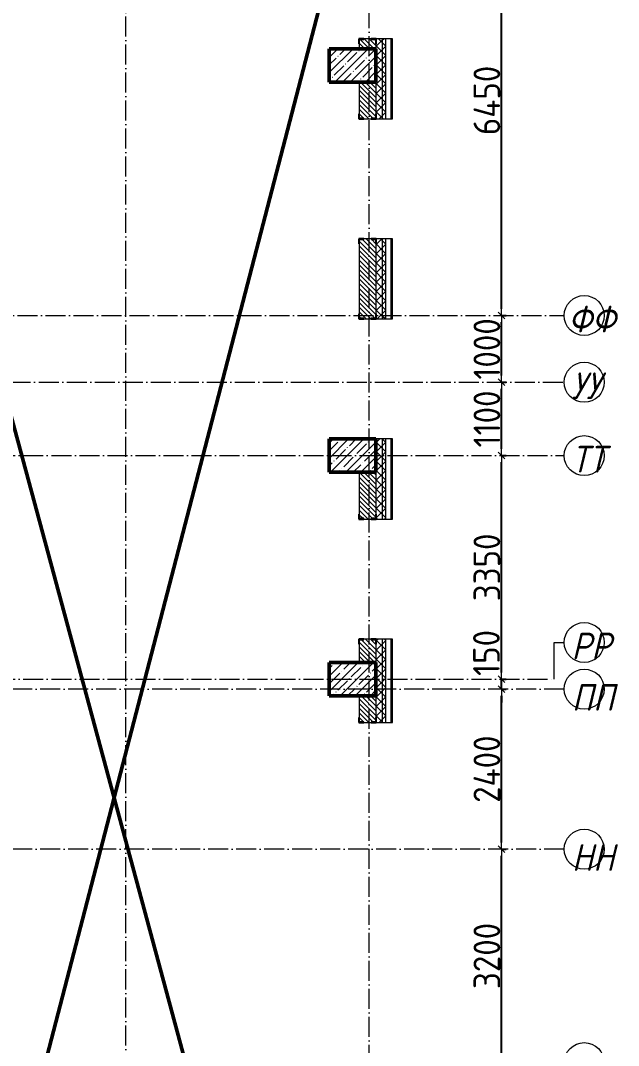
# Model space of a CAD drawing. Header units: millimetres. Extents: x -213536 to 1564669, y 70501 to 942238.
# Drawn here: x 645641 to 654610, y 350920 to 366285 of the extents above; entities that cross this region are included whole.
import ezdxf

# ---------------------------------------------------------------- set-up
doc = ezdxf.new("R2010")
doc.units = ezdxf.units.MM
doc.linetypes.add('50_200_ШТРИХ_1Т_ш5_п1_п1_', pattern=[700, 500, -100, 0, -100])
for name, color, linetype, lineweight in [('A-____-____-DIMS', 7, 'Continuous', 9), ('A-DETL-____-OTLN-1', 7, 'Continuous', 50), ('A-GENM-____-MCUT', 7, 'Continuous', 25), ('A-GENM-____-OTLN-1', 7, 'Continuous', 25), ('A-WALL-____-MCUT', 7, 'Continuous', 13), ('A-WALL-____-MCUT-1', 7, 'Continuous', 9), ('A-WALL-____-PATT-1', 7, 'Continuous', 9), ('A-WALL-FNSH-MCUT-1', 7, 'Continuous', 9), ('S-COLS-____-MCUT', 7, 'Continuous', 50), ('S-COLS-____-OTLN', 7, 'Continuous', 9), ('S-GRID-____-IDEN', 7, 'Continuous', 9), ('S-GRID-____-OTLN', 7, 'Continuous', 9), ('S-GRID-____-OTLN-1', 7, '50_200_ШТРИХ_1Т_ш5_п1_п1_', 9)]:
    doc.layers.add(name, color=color, linetype=linetype, lineweight=lineweight)
doc.styles.add('ISOCPEUR_I_9', font='isocpeui.ttf', dxfattribs={"width": 0.9, "height": 250})
doc.styles.add('СПДС', font='isocpeur.ttf', dxfattribs={"width": 0.9})
doc.dimstyles.new('Размера А3', dxfattribs={"dimtxt": 200, "dimasz": 100, "dimexe": 70, "dimexo": 100, "dimgap": 20, "dimtad": 1, "dimdec": 0, "dimrnd": 10, "dimzin": 0, "dimdsep": 46, "dimtxsty": 'СПДС', "dimblk": 'ARROWHEAD_6', "dimcen": 1, "dimclrd": 256, "dimclre": 256, "dimclrt": 256, "dimazin": 0, "dimtfac": 1, "dimtdec": 0, "dimtmove": 2, "dimatfit": 3, "dimfxl": 1, "dimtolj": 1, "dimtzin": 0, "dimarcsym": 0})
pattern_1 = [(45, (549721.47, 286281.11), (-70.71068, 70.71068), []), (135, (549721.47, 286281.11), (-70.71068, -70.71068), [])]
pattern_2 = [(135, (549721.475, 286281.11), (-35.35534, -35.35534), [])]

# ---------------------------------------------------------------- blocks, each defined once
blk = doc.blocks.new('BSC_Колонна _Прямоугольная - 500х700-V99-АР1_План отверстий 3 этажа в осях 1-64_Ю-ЯЯ')
at = {"layer": 'S-COLS-____-OTLN'}
h = blk.add_hatch(dxfattribs=at)
h.set_pattern_fill('FP_104', color=256, style=0, pattern_type=2)
h.set_pattern_definition([(315, (-70131.04, 100900), (114.04925, 114.04925), []), (315, (-70131.04, 100785.95), (114.04925, 114.04925), [201.613, -40.323, 3.353, -36.97])])
h.paths.add_polyline_path([(-250, -350), (250, -350), (250, 350), (-250, 350)], flags=0)
at = {"layer": 'S-COLS-____-MCUT'}
for p, q in [((250, 350), (-250, 350)), ((-250, 350), (-250, -350)), ((250, -350), (250, 350)), ((-250, -350), (250, -350))]:
    blk.add_line(p, q, dxfattribs=at)
blk = doc.blocks.new('BSC_Колонна _Прямоугольная - 500х700-V100-АР1_План отверстий 3 этажа в осях 1-64_Ю-ЯЯ')
at = {"layer": 'S-COLS-____-OTLN'}
h = blk.add_hatch(dxfattribs=at)
h.set_pattern_fill('FP_105', color=256, style=0, pattern_type=2)
h.set_pattern_definition([(315, (-73481.04, 100900), (114.04925, 114.04925), []), (315, (-73481.04, 100785.95), (114.04925, 114.04925), [201.613, -40.323, 3.353, -36.97])])
h.paths.add_polyline_path([(-250, -350), (250, -350), (250, 350), (-250, 350)], flags=0)
at = {"layer": 'S-COLS-____-MCUT'}
for p, q in [((250, 350), (-250, 350)), ((-250, 350), (-250, -350)), ((250, -350), (250, 350)), ((-250, -350), (250, -350))]:
    blk.add_line(p, q, dxfattribs=at)
blk = doc.blocks.new('BSC_Колонна _Прямоугольная - 500х700-V102-АР1_План отверстий 3 этажа в осях 1-64_Ю-ЯЯ')
at = {"layer": 'S-COLS-____-OTLN'}
h = blk.add_hatch(dxfattribs=at)
h.set_pattern_fill('FP_107', color=256, style=0, pattern_type=2)
h.set_pattern_definition([(315, (-79331.04, 100900), (114.04925, 114.04925), []), (315, (-79331.04, 100785.95), (114.04925, 114.04925), [201.613, -40.323, 3.353, -36.97])])
h.paths.add_polyline_path([(-250, -350), (250, -350), (250, 350), (-250, 350)], flags=0)
at = {"layer": 'S-COLS-____-MCUT'}
for p, q in [((250, 350), (-250, 350)), ((-250, 350), (-250, -350)), ((250, -350), (250, 350)), ((-250, -350), (250, -350))]:
    blk.add_line(p, q, dxfattribs=at)
blk = doc.blocks.new('Фахверк_СКБ_Уголок - 250_3380-27498580-АР1_План отверстий 3 этажа в осях 1-64_Ю-ЯЯ')
at = {"layer": 'A-GENM-____-MCUT'}
for p, q in [((200, 181), (125, 181)), ((125, 181), (125, 106)), ((131, 106), (131, 175)), ((131, 175), (200, 175)), ((200, 175), (200, 181)), ((125, 106), (131, 106)), ((131, -6), (125, -6)), ((125, -6), (125, -81)), ((125, -81), (200, -81)), ((131, -75), (131, -6)), ((200, -75), (131, -75)), ((200, -81), (200, -75))]:
    blk.add_line(p, q, dxfattribs=at)
blk = doc.blocks.new('Фахверк_СКБ_Уголок - 250_3380_зеркало-28514702-АР1_План отверстий 3 этажа в осях 1-64_Ю-ЯЯ')
at = {"layer": 'A-GENM-____-MCUT'}
for p, q in [((200, 181), (125, 181)), ((125, 181), (125, 106)), ((131, 106), (131, 175)), ((131, 175), (200, 175)), ((200, 175), (200, 181)), ((125, 106), (131, 106)), ((131, -6), (125, -6)), ((125, -6), (125, -81)), ((125, -81), (200, -81)), ((131, -75), (131, -6)), ((200, -75), (131, -75)), ((200, -81), (200, -75))]:
    blk.add_line(p, q, dxfattribs=at)
blk = doc.blocks.new('Ось сетки - Круг_Ø6_00__ISO-2_5_0_9K_-25732049-АР1_План отверстий 3 этажа в осях 1-64_Ю-ЯЯ')
at = {"layer": 'S-GRID-____-IDEN'}
blk.add_circle((0, 0), 3, dxfattribs=at)
blk = doc.blocks.new('ARROWHEAD_6')
at = {"color": 0, "linetype": 'Continuous'}
for p, q in [((0, 0), (-1, 0)), ((-0.5, -0.5), (0.5, 0.5))]:
    blk.add_line(p, q, dxfattribs=at)
blk = doc.blocks.new('*D5955')
at = {"layer": 'A-____-____-DIMS', "lineweight": -2, "transparency": 16777216}
for p, q in [((652850, 353862), (652926, 353862)), ((652856, 350762), (652856, 353762)), ((652850, 350662), (652926, 350662))]:
    blk.add_line(p, q, dxfattribs=at)
at = {"layer": 'Defpoints', "color": 0, "lineweight": 30, "transparency": 16777216}
for p in [(652750, 353862), (652856, 353862), (652750, 350662)]:
    blk.add_point(p, dxfattribs=at)
at = {"layer": 'A-____-____-DIMS', "lineweight": -2, "transparency": 16777216, "xscale": 100, "yscale": 100, "zscale": 100}
for p, rotation in [((652856, 353862), 90), ((652856, 350662), 270)]:
    blk.add_blockref('ARROWHEAD_6', p, dxfattribs=dict(at, rotation=rotation))
at = {"layer": 'A-____-____-DIMS', "transparency": 16777216, "insert": (652636, 352262), "char_height": 400, "attachment_point": 5, "rotation": 90, "style": 'СПДС'}
blk.add_mtext('\\A1;3200', dxfattribs=at)
blk = doc.blocks.new('*D5956')
at = {"layer": 'A-____-____-DIMS', "lineweight": -2, "transparency": 16777216}
for p, q in [((652850, 356262), (652926, 356262)), ((652856, 353962), (652856, 356162)), ((652850, 353862), (652926, 353862))]:
    blk.add_line(p, q, dxfattribs=at)
at = {"layer": 'Defpoints', "color": 0, "lineweight": 30, "transparency": 16777216}
for p in [(652750, 356262), (652856, 356262), (652750, 353862)]:
    blk.add_point(p, dxfattribs=at)
at = {"layer": 'A-____-____-DIMS', "lineweight": -2, "transparency": 16777216, "xscale": 100, "yscale": 100, "zscale": 100}
for p, rotation in [((652856, 356262), 90), ((652856, 353862), 270)]:
    blk.add_blockref('ARROWHEAD_6', p, dxfattribs=dict(at, rotation=rotation))
at = {"layer": 'A-____-____-DIMS', "transparency": 16777216, "insert": (652636, 355062), "char_height": 400, "attachment_point": 5, "rotation": 90, "style": 'СПДС'}
blk.add_mtext('\\A1;2400', dxfattribs=at)
blk = doc.blocks.new('*D5957')
at = {"layer": 'A-____-____-DIMS', "lineweight": -2, "transparency": 16777216}
for p, q in [((652856, 356512), (652856, 356612)), ((652850, 356412), (652926, 356412)), ((652856, 356262), (652856, 356412)), ((652850, 356262), (652926, 356262)), ((652856, 356162), (652856, 356062))]:
    blk.add_line(p, q, dxfattribs=at)
at = {"layer": 'Defpoints', "color": 0, "lineweight": 30, "transparency": 16777216}
for p in [(652750, 356412), (652856, 356412), (652750, 356262)]:
    blk.add_point(p, dxfattribs=at)
at = {"layer": 'A-____-____-DIMS', "lineweight": -2, "transparency": 16777216, "xscale": 100, "yscale": 100, "zscale": 100}
for p, rotation in [((652856, 356412), 270), ((652856, 356262), 90)]:
    blk.add_blockref('ARROWHEAD_6', p, dxfattribs=dict(at, rotation=rotation))
at = {"layer": 'A-____-____-DIMS', "transparency": 16777216, "insert": (652429, 356460), "char_height": 400, "attachment_point": 1, "rotation": 90, "line_spacing_factor": 1.149209, "style": 'СПДС'}
blk.add_mtext('\\A1;150', dxfattribs=at)
blk = doc.blocks.new('*D5958')
at = {"layer": 'A-____-____-DIMS', "lineweight": -2, "transparency": 16777216}
for p, q in [((652850, 359762), (652926, 359762)), ((652856, 356512), (652856, 359662)), ((652850, 356412), (652926, 356412))]:
    blk.add_line(p, q, dxfattribs=at)
at = {"layer": 'Defpoints', "color": 0, "lineweight": 30, "transparency": 16777216}
for p in [(652750, 359762), (652856, 359762), (652750, 356412)]:
    blk.add_point(p, dxfattribs=at)
at = {"layer": 'A-____-____-DIMS', "lineweight": -2, "transparency": 16777216, "xscale": 100, "yscale": 100, "zscale": 100}
for p, rotation in [((652856, 359762), 90), ((652856, 356412), 270)]:
    blk.add_blockref('ARROWHEAD_6', p, dxfattribs=dict(at, rotation=rotation))
at = {"layer": 'A-____-____-DIMS', "transparency": 16777216, "insert": (652636, 358087), "char_height": 400, "attachment_point": 5, "rotation": 90, "style": 'СПДС'}
blk.add_mtext('\\A1;3350', dxfattribs=at)
blk = doc.blocks.new('*D5959')
at = {"layer": 'A-____-____-DIMS', "lineweight": -2, "transparency": 16777216}
for p, q in [((652850, 360862), (652926, 360862)), ((652856, 359862), (652856, 360762)), ((652850, 359762), (652926, 359762))]:
    blk.add_line(p, q, dxfattribs=at)
at = {"layer": 'Defpoints', "color": 0, "lineweight": 30, "transparency": 16777216}
for p in [(652750, 360862), (652856, 360862), (652750, 359762)]:
    blk.add_point(p, dxfattribs=at)
at = {"layer": 'A-____-____-DIMS', "lineweight": -2, "transparency": 16777216, "xscale": 100, "yscale": 100, "zscale": 100}
for p, rotation in [((652856, 360862), 90), ((652856, 359762), 270)]:
    blk.add_blockref('ARROWHEAD_6', p, dxfattribs=dict(at, rotation=rotation))
at = {"layer": 'A-____-____-DIMS', "transparency": 16777216, "insert": (652636, 360312), "char_height": 400, "attachment_point": 5, "rotation": 90, "style": 'СПДС'}
blk.add_mtext('\\A1;1100', dxfattribs=at)
blk = doc.blocks.new('*D5960')
at = {"layer": 'A-____-____-DIMS', "lineweight": -2, "transparency": 16777216}
for p, q in [((652850, 361862), (652926, 361862)), ((652856, 360962), (652856, 361762)), ((652850, 360862), (652926, 360862))]:
    blk.add_line(p, q, dxfattribs=at)
at = {"layer": 'Defpoints', "color": 0, "lineweight": 30, "transparency": 16777216}
for p in [(652750, 361862), (652856, 361862), (652750, 360862)]:
    blk.add_point(p, dxfattribs=at)
at = {"layer": 'A-____-____-DIMS', "lineweight": -2, "transparency": 16777216, "xscale": 100, "yscale": 100, "zscale": 100}
for p, rotation in [((652856, 361862), 90), ((652856, 360862), 270)]:
    blk.add_blockref('ARROWHEAD_6', p, dxfattribs=dict(at, rotation=rotation))
at = {"layer": 'A-____-____-DIMS', "transparency": 16777216, "insert": (652636, 361362), "char_height": 400, "attachment_point": 5, "rotation": 90, "style": 'СПДС'}
blk.add_mtext('\\A1;1000', dxfattribs=at)
blk = doc.blocks.new('*D5961')
at = {"layer": 'A-____-____-DIMS', "lineweight": -2, "transparency": 16777216}
for p, q in [((652850, 368312), (652926, 368312)), ((652856, 361962), (652856, 368212)), ((652850, 361862), (652926, 361862))]:
    blk.add_line(p, q, dxfattribs=at)
at = {"layer": 'Defpoints', "color": 0, "lineweight": 30, "transparency": 16777216}
for p in [(652750, 368312), (652856, 368312), (652750, 361862)]:
    blk.add_point(p, dxfattribs=at)
at = {"layer": 'A-____-____-DIMS', "lineweight": -2, "transparency": 16777216, "xscale": 100, "yscale": 100, "zscale": 100}
for p, rotation in [((652856, 368312), 90), ((652856, 361862), 270)]:
    blk.add_blockref('ARROWHEAD_6', p, dxfattribs=dict(at, rotation=rotation))
at = {"layer": 'A-____-____-DIMS', "transparency": 16777216, "insert": (652636, 365087), "char_height": 400, "attachment_point": 5, "rotation": 90, "style": 'СПДС'}
blk.add_mtext('\\A1;6450', dxfattribs=at)

msp = doc.modelspace()

# ---------------------------------------------------------------- hatches: boundary and pattern name
at = {"layer": 'A-WALL-____-PATT-1'}
h = msp.add_hatch(dxfattribs=at)
h.set_pattern_fill('FP_6', color=256, style=0, pattern_type=2)
h.set_pattern_definition([(45, (549721.47, 286281.11), (-85.53659, 85.53659), []), (45, (549778.5, 286281.11), (-85.53659, 85.53659), [])])
h.paths.add_polyline_path([(651221.5, 355762.2), (651221.5, 357012.2), (651201.5, 357012.2), (651201.5, 355762.2)], flags=0)
h.paths.add_polyline_path([(651221.5, 358812.2), (651221.5, 360012.2), (651201.5, 360012.2), (651201.5, 358812.2)], flags=0)
h.paths.add_polyline_path([(651201.5, 361812.2), (651221.5, 361812.2), (651221.5, 363012.2), (651201.5, 363012.2), (651201.5, 362878.4)], flags=0)
h.paths.add_polyline_path([(651221.5, 364812.2), (651221.5, 366012.2), (651201.5, 366012.2), (651201.5, 364812.2)], flags=0)
h.paths.add_polyline_path([(651221.5, 367812.2), (651221.5, 372192.2), (651201.5, 372192.2), (651201.5, 367812.2)], flags=0)
h = msp.add_hatch(dxfattribs=at)
h.set_pattern_fill('FP_4', color=256, style=0, pattern_type=2)
h.set_pattern_definition(pattern_1)
h.paths.add_polyline_path([(650971.5, 333077.2), (651071.5, 333077.2), (651071.5, 333362.2), (650971.5, 333362.2)], flags=0)
h.paths.add_polyline_path([(651071.5, 334362.2), (651071.5, 342062.2), (650977.5, 342062.2), (650977.5, 341987.2), (650971.5, 341987.2), (650971.5, 334362.2)], flags=0)
h.paths.add_polyline_path([(650977.5, 355762.2), (651071.5, 355762.2), (651071.5, 357012.2), (650977.5, 357012.2), (650977.5, 356937.2), (650971.5, 356937.2), (650971.5, 355837.2), (650977.5, 355837.2), (650977.5, 355768.2)], flags=0)
h.paths.add_polyline_path([(651071.5, 358812.2), (651071.5, 360012.2), (650971.5, 360012.2), (650971.5, 358887.2), (650977.5, 358887.2), (650977.5, 358812.2)], flags=0)
h.paths.add_polyline_path([(651071.5, 361812.2), (651071.5, 363012.2), (650977.5, 363012.2), (650977.5, 362937.2), (650971.5, 362937.2), (650971.5, 361887.2), (650977.5, 361887.2), (650977.5, 361812.2)], flags=0)
h.paths.add_polyline_path([(651071.5, 364812.2), (651071.5, 366012.2), (650977.5, 366012.2), (650977.5, 365937.2), (650971.5, 365937.2), (650971.5, 364887.2), (650977.5, 364887.2), (650977.5, 364812.2)], flags=0)
h.paths.add_polyline_path([(651071.5, 367812.2), (651071.5, 371962.2), (650971.5, 371962.2), (650971.5, 367812.2)], flags=0)
h = msp.add_hatch(dxfattribs=at)
h.set_pattern_fill('FP_4', color=256, style=0, pattern_type=2)
h.set_pattern_definition(pattern_1)
h.paths.add_polyline_path([(651121.5, 333077.2), (651121.5, 333362.2), (651071.5, 333362.2), (651071.5, 333077.2)], flags=0)
h.paths.add_polyline_path([(651121.5, 334362.2), (651121.5, 342062.2), (651071.5, 342062.2), (651071.5, 334362.2)], flags=0)
h.paths.add_polyline_path([(651121.5, 355762.2), (651121.5, 357012.2), (651071.5, 357012.2), (651071.5, 355762.2)], flags=0)
h.paths.add_polyline_path([(651121.5, 358812.2), (651121.5, 360012.2), (651071.5, 360012.2), (651071.5, 358812.2)], flags=0)
h.paths.add_polyline_path([(651071.5, 361812.2), (651121.5, 361812.2), (651121.5, 363012.2), (651071.5, 363012.2), (651071.5, 362878.4)], flags=0)
h.paths.add_polyline_path([(651121.5, 364812.2), (651121.5, 366012.2), (651071.5, 366012.2), (651071.5, 364812.2)], flags=0)
h.paths.add_polyline_path([(651071.5, 367812.2), (651121.5, 367812.2), (651121.5, 371962.2), (651071.5, 371962.2)], flags=0)
h = msp.add_hatch(dxfattribs=at)
h.set_pattern_fill('FP_9', color=256, style=0, pattern_type=2)
h.set_pattern_definition(pattern_2)
h.paths.add_polyline_path([(650827.5, 365862.2), (650971.5, 365862.2), (650971.5, 366006.2), (650902.5, 366006.2), (650902.5, 366012.2), (650790.5, 366012.2), (650790.5, 366006.2), (650721.5, 366006.2), (650721.5, 365862.2)], flags=0)
h = msp.add_hatch(dxfattribs=at)
h.set_pattern_fill('FP_9', color=256, style=0, pattern_type=2)
h.set_pattern_definition(pattern_2)
h.paths.add_polyline_path([(650790.5, 361812.2), (650902.5, 361812.2), (650902.5, 361818.2), (650971.5, 361818.2), (650971.5, 363006.2), (650902.5, 363006.2), (650902.5, 363012.2), (650790.5, 363012.2), (650790.5, 363006.2), (650721.5, 363006.2), (650721.5, 361818.2), (650790.5, 361818.2)], flags=0)
h.paths.add_polyline_path([(650902.5, 364812.2), (650902.5, 364818.2), (650971.5, 364818.2), (650971.5, 365362.2), (650721.5, 365362.2), (650721.5, 364818.2), (650790.5, 364818.2), (650790.5, 364812.2)], flags=0)
h = msp.add_hatch(dxfattribs=at)
h.set_pattern_fill('FP_9', color=256, style=0, pattern_type=2)
h.set_pattern_definition(pattern_2)
h.paths.add_polyline_path([(650721.5, 356662.2), (650971.5, 356662.2), (650971.5, 357006.2), (650902.5, 357006.2), (650902.5, 357012.2), (650790.5, 357012.2), (650790.5, 357006.2), (650721.5, 357006.2), (650721.5, 356937.2)], flags=0)
h.paths.add_polyline_path([(650790.5, 358812.2), (650902.5, 358812.2), (650902.5, 358818.2), (650971.5, 358818.2), (650971.5, 359512.2), (650721.5, 359512.2), (650721.5, 358818.2), (650790.5, 358818.2)], flags=0)
h = msp.add_hatch(dxfattribs=at)
h.set_pattern_fill('FP_9', color=256, style=0, pattern_type=2)
h.set_pattern_definition(pattern_2)
h.paths.add_polyline_path([(650902.5, 355762.2), (650902.5, 355768.2), (650971.5, 355768.2), (650971.5, 356162.2), (650721.5, 356162.2), (650721.5, 355768.2), (650790.5, 355768.2), (650790.5, 355762.2)], flags=0)

# ---------------------------------------------------------------- linework, layer by layer
at = {"layer": 'A-DETL-____-OTLN-1'}
for p, q in [((643671.5, 341662.2), (650471.5, 367812.2)), ((643671.5, 367112.2), (650471.5, 341962.2))]:
    msp.add_line(p, q, dxfattribs=at)
at = {"layer": 'A-WALL-____-MCUT'}
for p, q in [((650902.5, 366012.2), (650790.5, 366012.2)), ((651201.5, 366012.2), (650977.5, 366012.2)), ((651201.5, 364812.2), (651201.5, 366012.2)), ((650721.5, 365937.2), (650721.5, 365862.2)), ((650971.5, 365937.2), (650971.5, 365862.2)), ((650721.5, 365362.2), (650721.5, 364887.2)), ((650971.5, 365362.2), (650971.5, 364887.2)), ((650790.5, 364812.2), (650902.5, 364812.2)), ((650977.5, 364812.2), (651201.5, 364812.2)), ((650721.5, 362937.2), (650721.5, 361887.2)), ((650902.5, 363012.2), (650790.5, 363012.2)), ((650971.5, 362937.2), (650971.5, 361887.2)), ((651201.5, 363012.2), (650977.5, 363012.2)), ((651201.5, 361812.2), (651201.5, 363012.2)), ((650790.5, 361812.2), (650902.5, 361812.2)), ((650977.5, 361812.2), (651201.5, 361812.2)), ((651201.5, 360012.2), (650971.5, 360012.2)), ((651201.5, 358812.2), (651201.5, 360012.2)), ((650721.5, 359512.2), (650721.5, 358887.2)), ((650971.5, 359512.2), (650971.5, 358887.2)), ((650790.5, 358812.2), (650902.5, 358812.2)), ((650977.5, 358812.2), (651201.5, 358812.2)), ((650902.5, 357012.2), (650790.5, 357012.2)), ((651201.5, 357012.2), (650977.5, 357012.2)), ((651201.5, 355762.2), (651201.5, 357012.2)), ((650721.5, 356937.2), (650721.5, 356662.2)), ((650971.5, 356937.2), (650971.5, 356662.2)), ((650721.5, 356162.2), (650721.5, 355837.2)), ((650971.5, 356162.2), (650971.5, 355837.2)), ((650790.5, 355762.2), (650902.5, 355762.2)), ((650977.5, 355762.2), (651201.5, 355762.2))]:
    msp.add_line(p, q, dxfattribs=at)
at = {"layer": 'A-WALL-____-MCUT-1'}
for p, q in [((651071.5, 364812.2), (651071.5, 366012.2)), ((651121.5, 364812.2), (651121.5, 366012.2)), ((651071.5, 361812.2), (651071.5, 363012.2)), ((651121.5, 361812.2), (651121.5, 363012.2)), ((651071.5, 358812.2), (651071.5, 360012.2)), ((651121.5, 358812.2), (651121.5, 360012.2)), ((651071.5, 355762.2), (651071.5, 357012.2)), ((651121.5, 355762.2), (651121.5, 357012.2))]:
    msp.add_line(p, q, dxfattribs=at)
at = {"layer": 'A-WALL-FNSH-MCUT-1'}
for p, q in [((651221.5, 366012.2), (651201.5, 366012.2)), ((651201.5, 366012.2), (651201.5, 364812.2)), ((651221.5, 364812.2), (651221.5, 366012.2)), ((651201.5, 364812.2), (651221.5, 364812.2)), ((651221.5, 363012.2), (651201.5, 363012.2)), ((651201.5, 363012.2), (651201.5, 361812.2)), ((651221.5, 361812.2), (651221.5, 363012.2)), ((651201.5, 361812.2), (651221.5, 361812.2)), ((651221.5, 360012.2), (651201.5, 360012.2)), ((651201.5, 360012.2), (651201.5, 358812.2)), ((651221.5, 358812.2), (651221.5, 360012.2)), ((651201.5, 358812.2), (651221.5, 358812.2)), ((651221.5, 357012.2), (651201.5, 357012.2)), ((651201.5, 357012.2), (651201.5, 355762.2)), ((651221.5, 355762.2), (651221.5, 357012.2)), ((651201.5, 355762.2), (651221.5, 355762.2))]:
    msp.add_line(p, q, dxfattribs=at)
at = {"layer": 'S-GRID-____-OTLN'}
for p, q in [((653647.1, 356961.3), (653795.9, 356961.3)), ((653647.1, 356412.2), (653647.1, 356961.3))]:
    msp.add_line(p, q, dxfattribs=at)
at = {"layer": 'S-GRID-____-OTLN-1', "color": 251, "ltscale": 0.6, "true_color": 0x636466}
for p, q in [((647221.5, 335797.8), (647221.5, 377174)), ((650871.5, 326262.2), (650871.5, 377174)), ((598963.5, 361862.2), (653795.9, 361862.2)), ((584158.9, 360862.2), (653795.9, 360862.2)), ((642742.7, 359762.2), (653795.9, 359762.2)), ((642742.7, 356412.2), (653647.1, 356412.2)), ((653795.9, 356262.2), (598963.5, 356262.2)), ((653795.9, 353862.2), (545052.7, 353862.2))]:
    msp.add_line(p, q, dxfattribs=at)

# ---------------------------------------------------------------- block references
at = {"layer": 'A-GENM-____-OTLN-1'}
for name, p, rotation in [('Фахверк_СКБ_Уголок - 250_3380_зеркало-28514702-АР1_План отверстий 3 этажа в осях 1-64_Ю-ЯЯ', (650796.5, 366137.2), 269.9999999999999), ('Фахверк_СКБ_Уголок - 250_3380-27498580-АР1_План отверстий 3 этажа в осях 1-64_Ю-ЯЯ', (650896.5, 364687.2), 89.99999999999993), ('Фахверк_СКБ_Уголок - 250_3380-27498580-АР1_План отверстий 3 этажа в осях 1-64_Ю-ЯЯ', (650796.5, 363137.2), 269.9999999999999), ('Фахверк_СКБ_Уголок - 250_3380-27498580-АР1_План отверстий 3 этажа в осях 1-64_Ю-ЯЯ', (650896.5, 361687.2), 89.99999999999993), ('Фахверк_СКБ_Уголок - 250_3380-27498580-АР1_План отверстий 3 этажа в осях 1-64_Ю-ЯЯ', (650896.5, 358687.2), 89.99999999999993), ('Фахверк_СКБ_Уголок - 250_3380-27498580-АР1_План отверстий 3 этажа в осях 1-64_Ю-ЯЯ', (650796.5, 357137.2), 269.9999999999999), ('Фахверк_СКБ_Уголок - 250_3380-27498580-АР1_План отверстий 3 этажа в осях 1-64_Ю-ЯЯ', (650896.5, 355637.2), 89.99999999999993)]:
    msp.add_blockref(name, p, dxfattribs=dict(at, rotation=rotation))
at = {"layer": 'S-COLS-____-OTLN', "rotation": 89.9999999999999}
for name, p in [('BSC_Колонна _Прямоугольная - 500х700-V102-АР1_План отверстий 3 этажа в осях 1-64_Ю-ЯЯ', (650621.5, 365612.2)), ('BSC_Колонна _Прямоугольная - 500х700-V100-АР1_План отверстий 3 этажа в осях 1-64_Ю-ЯЯ', (650621.5, 359762.2)), ('BSC_Колонна _Прямоугольная - 500х700-V99-АР1_План отверстий 3 этажа в осях 1-64_Ю-ЯЯ', (650621.5, 356412.2))]:
    msp.add_blockref(name, p, dxfattribs=at)
at = {"layer": 'S-GRID-____-IDEN', "xscale": 99.99999999999993, "yscale": 99.99999999999993, "zscale": 99.99999999999993}
for p, rotation in [((654095.9, 361862.2), 269.9999999999995), ((654095.9, 360862.2), 269.9999999999995), ((654095.9, 359762.2), 269.9999999999995), ((654095.9, 356961.3), 269.9999999999995), ((654095.9, 356262.2), 89.9999999999998), ((654095.9, 353862.2), 89.9999999999998), ((654095.9, 350662.2), 269.9999999999995)]:
    msp.add_blockref('Ось сетки - Круг_Ø6_00__ISO-2_5_0_9K_-25732049-АР1_План отверстий 3 этажа в осях 1-64_Ю-ЯЯ', p, dxfattribs=dict(at, rotation=rotation))

# ---------------------------------------------------------------- texts
at = {"layer": 'S-GRID-____-IDEN', "char_height": 400, "attachment_point": 1, "style": 'ISOCPEUR_I_9'}
for s, insert, width in [('ФФ', (653858, 362008.8), 562.785), ('УУ', (653905.7, 361008.8), 447.342), ('ТТ', (653905.7, 359908.8), 447.342), ('РР', (653905.7, 357107.9), 447.342), ('ПП', (653910.8, 356338.2), 447.342), ('НН', (653910.8, 353938.2), 447.342)]:
    msp.add_mtext(s, dxfattribs=dict(at, insert=insert, width=width))

# ---------------------------------------------------------------- dimensions: what is measured, and where the dimension line sits
at = {"layer": 'A-____-____-DIMS'}
for base, p1, p2, picture, middle in [((652855.7, 368312.2), (652749.7, 361862.2), (652749.7, 368312.2), '*D5961', (652635.7, 365087.2)), ((652855.7, 361862.2), (652749.7, 360862.2), (652749.7, 361862.2), '*D5960', (652635.7, 361362.2)), ((652855.7, 360862.2), (652749.7, 359762.2), (652749.7, 360862.2), '*D5959', (652635.7, 360312.2)), ((652855.7, 359762.2), (652749.7, 356412.2), (652749.7, 359762.2), '*D5958', (652635.7, 358087.2)), ((652855.7, 356262.2), (652749.7, 353862.2), (652749.7, 356262.2), '*D5956', (652635.7, 355062.2)), ((652855.7, 353862.2), (652749.7, 350662.2), (652749.7, 353862.2), '*D5955', (652635.7, 352262.2))]:
    dim = msp.add_linear_dim(base=base, p1=p1, p2=p2, angle=90, dimstyle='Размера А3', override={"dimtxt": 400}, dxfattribs=at)
    dim.commit()
    dim.dimension.update_dxf_attribs({"geometry": picture, "text_midpoint": middle})
dim = msp.add_linear_dim(base=(652855.7, 356412.2), p1=(652749.7, 356262.2), p2=(652749.7, 356412.2), angle=90, dimstyle='Размера А3', override={"dimtxt": 400}, dxfattribs=at)
dim.commit()
dim.dimension.update_dxf_attribs({"geometry": '*D5957', "text_midpoint": (652695.8, 356765.9), "dimtype": 160, "text_rotation": 90})

doc.saveas('drawing.dxf')
